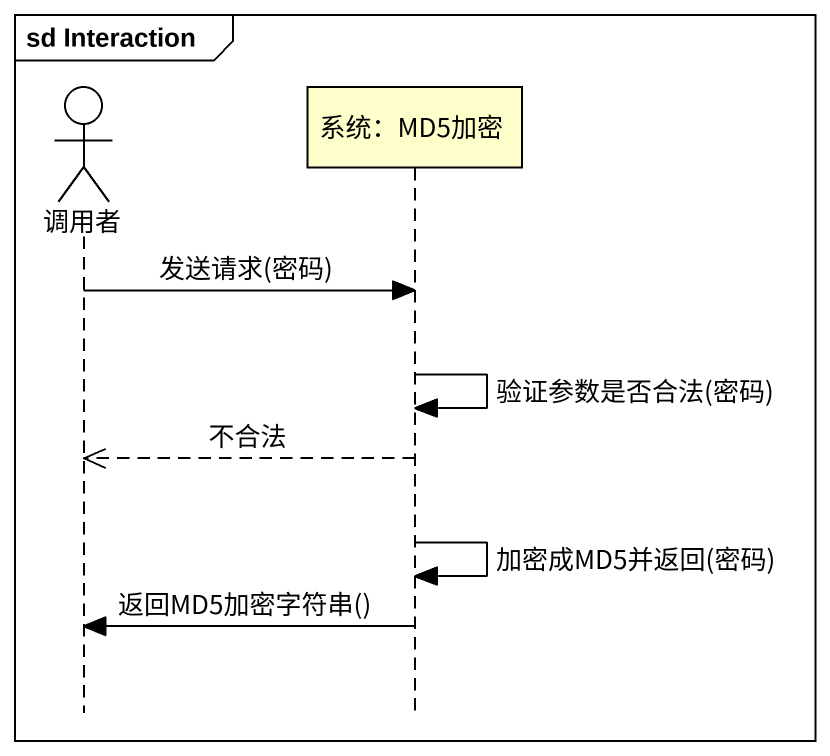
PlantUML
@startuml
mainframe sd Interaction
hide footbox
actor 调用者
participant "系统：MD5加密" as 系统_MD5加密

调用者 -> 系统_MD5加密 : 发送请求(密码)
系统_MD5加密 -> 系统_MD5加密 : 验证参数是否合法(密码)
系统_MD5加密 -->> 调用者 : 不合法
系统_MD5加密 -> 系统_MD5加密 : 加密成MD5并返回(密码)
系统_MD5加密 -> 调用者 : 返回MD5加密字符串()
@enduml
